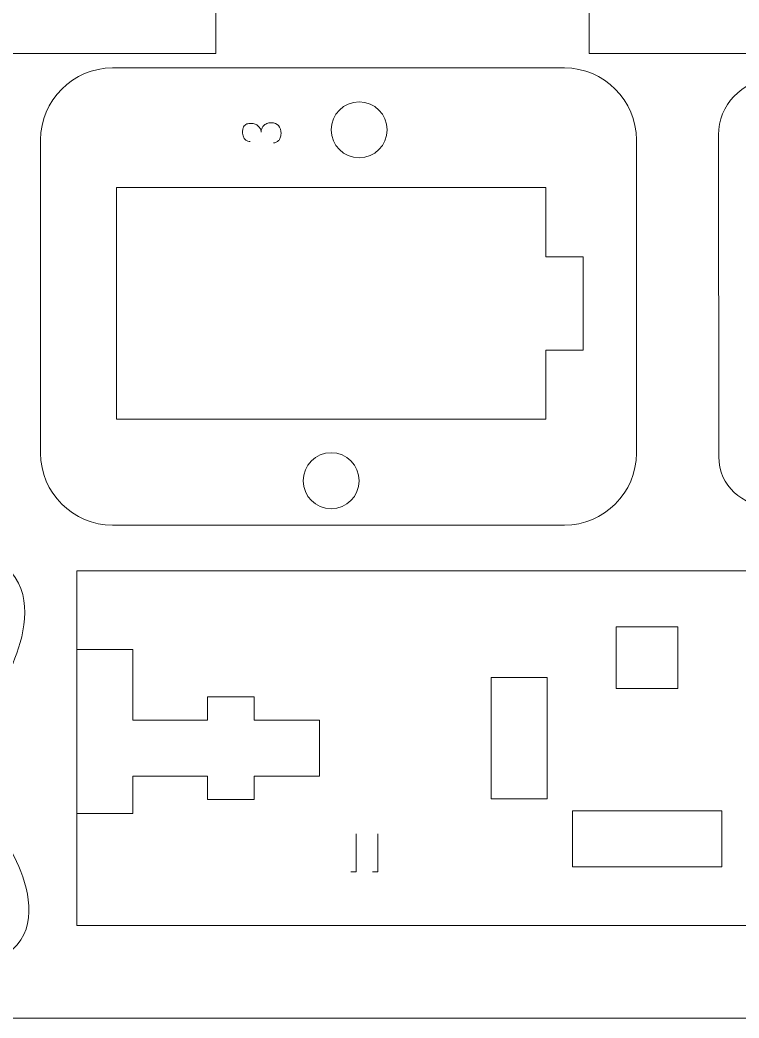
# Model space of a CAD drawing. Header units: millimetres. Extents: x 1 to 3601, y 1 to 1248.
# Drawn here: x 1238.8 to 1277.3, y 1.5 to 55 of the extents above; entities that cross this region are included whole.
import ezdxf

# ---------------------------------------------------------------- set-up
doc = ezdxf.new("R2010")
doc.units = ezdxf.units.MM
doc.layers.get('0').update_dxf_attribs({"lineweight": 5})
for name, color, linetype, lineweight in [('MARCATGE', 1, 'Continuous', 5), ('NO IMPRES', 5, 'Continuous', 5), ('TALL 1', 4, 'Continuous', 5)]:
    doc.layers.add(name, color=color, linetype=linetype, lineweight=lineweight)

msp = doc.modelspace()

# ---------------------------------------------------------------- linework, layer by layer
for points, knots in [([(1280.65, 85.376), (1280.65, 85.376), (1280.624, 85.38), (1280.624, 85.38), (1280.624, 85.38), (1280.624, 85.38), (1280.624, 101.867), (1280.624, 101.867), (1280.624, 101.867), (1280.624, 101.867), (1280.598, 101.867), (1280.598, 101.867), (1280.598, 101.867), (1280.598, 101.867), (1279.298, 101.867), (1279.298, 101.867), (1279.298, 101.867), (1279.298, 101.867), (1279.298, 104.867), (1279.298, 104.867), (1279.298, 104.867), (1279.298, 104.867), (1266.298, 104.867), (1266.298, 104.867), (1266.298, 104.867), (1266.298, 104.867), (1266.298, 101.867), (1266.298, 101.867), (1266.298, 101.867), (1266.298, 101.867), (1247.298, 101.867), (1247.298, 101.867), (1247.298, 101.867), (1247.298, 101.867), (1247.298, 104.867), (1247.298, 104.867), (1247.298, 104.867), (1247.298, 104.867), (1242.298, 104.867), (1242.298, 104.867), (1242.298, 104.867), (1242.298, 104.867), (1242.298, 101.867), (1242.298, 101.867), (1242.298, 101.867), (1242.298, 101.867), (1239.298, 101.867), (1239.298, 101.867), (1239.298, 101.867), (1239.298, 101.867), (1239.298, 104.867), (1239.298, 104.867), (1239.298, 104.867), (1239.298, 104.867), (1234.298, 104.867), (1234.298, 104.867), (1234.298, 104.867), (1234.298, 104.867), (1234.298, 101.867), (1234.298, 101.867), (1234.298, 101.867), (1234.298, 101.867), (1232.998, 101.867), (1232.998, 101.867), (1232.998, 101.867), (1232.998, 101.867), (1232.998, 78.367), (1232.998, 78.367), (1232.998, 78.367), (1232.998, 78.367), (1242.899, 78.367), (1242.899, 78.367), (1242.899, 78.367), (1242.899, 78.367), (1242.899, 75.367), (1242.899, 75.367), (1242.899, 75.367), (1242.899, 75.367), (1232.998, 75.367), (1232.998, 75.367), (1232.998, 75.367), (1232.998, 75.367), (1232.998, 56.167), (1232.998, 56.167), (1232.998, 56.167), (1232.998, 56.167), (1234.298, 56.167), (1234.298, 56.167), (1234.298, 56.167), (1234.298, 56.167), (1234.298, 53.167), (1234.298, 53.167), (1234.298, 53.167), (1234.298, 53.167), (1249.298, 53.167), (1249.298, 53.167), (1249.298, 53.167), (1249.298, 53.167), (1249.298, 56.167), (1249.298, 56.167), (1249.298, 56.167), (1249.298, 56.167), (1269.298, 56.167), (1269.298, 56.167), (1269.298, 56.167), (1269.298, 56.167), (1269.298, 53.167), (1269.298, 53.167), (1269.298, 53.167), (1269.298, 53.167), (1279.298, 53.167), (1279.298, 53.167), (1279.298, 53.167), (1279.298, 53.167), (1279.298, 56.167), (1279.298, 56.167), (1279.298, 56.167), (1279.298, 56.167), (1280.598, 56.167), (1280.598, 56.167), (1280.598, 56.167), (1280.598, 56.167), (1280.598, 75.367), (1280.598, 75.367), (1280.598, 75.367), (1280.598, 75.367), (1278.129, 75.367), (1278.129, 75.367), (1278.129, 75.367), (1278.129, 75.367), (1278.129, 78.367), (1278.129, 78.367), (1278.129, 78.367), (1278.129, 78.367), (1280.624, 78.367), (1280.624, 78.367), (1280.624, 78.367), (1280.624, 78.367), (1280.624, 82.08), (1280.624, 82.08), (1280.624, 82.08), (1280.624, 82.08), (1280.65, 82.076), (1280.65, 82.076), (1280.65, 82.076), (1280.65, 82.076), (1283.95, 82.076), (1283.95, 82.076), (1283.95, 82.076), (1283.95, 82.076), (1283.95, 85.376), (1283.95, 85.376), (1283.95, 85.376), (1283.95, 85.376), (1280.65, 85.376), (1280.65, 85.376)], [0, 0, 0, 0, 0.025, 0.025, 0.025, 0.025, 0.05, 0.05, 0.05, 0.05, 0.075, 0.075, 0.075, 0.075, 0.1, 0.1, 0.1, 0.1, 0.125, 0.125, 0.125, 0.125, 0.15, 0.15, 0.15, 0.15, 0.175, 0.175, 0.175, 0.175, 0.2, 0.2, 0.2, 0.2, 0.225, 0.225, 0.225, 0.225, 0.25, 0.25, 0.25, 0.25, 0.275, 0.275, 0.275, 0.275, 0.3, 0.3, 0.3, 0.3, 0.325, 0.325, 0.325, 0.325, 0.35, 0.35, 0.35, 0.35, 0.375, 0.375, 0.375, 0.375, 0.4, 0.4, 0.4, 0.4, 0.425, 0.425, 0.425, 0.425, 0.45, 0.45, 0.45, 0.45, 0.475, 0.475, 0.475, 0.475, 0.5, 0.5, 0.5, 0.5, 0.525, 0.525, 0.525, 0.525, 0.55, 0.55, 0.55, 0.55, 0.575, 0.575, 0.575, 0.575, 0.6, 0.6, 0.6, 0.6, 0.625, 0.625, 0.625, 0.625, 0.65, 0.65, 0.65, 0.65, 0.675, 0.675, 0.675, 0.675, 0.7, 0.7, 0.7, 0.7, 0.725, 0.725, 0.725, 0.725, 0.75, 0.75, 0.75, 0.75, 0.775, 0.775, 0.775, 0.775, 0.8, 0.8, 0.8, 0.8, 0.825, 0.825, 0.825, 0.825, 0.85, 0.85, 0.85, 0.85, 0.875, 0.875, 0.875, 0.875, 0.9, 0.9, 0.9, 0.9, 0.925, 0.925, 0.925, 0.925, 0.95, 0.95, 0.95, 0.95, 1, 1, 1, 1]), ([(1291.246, 28.327), (1291.246, 28.327), (1291.369, 27.531), (1292.73, 27.531), (1292.73, 27.531), (1293.844, 27.531), (1294.07, 28.327), (1293.901, 28.327), (1293.901, 28.327), (1293.901, 28.327), (1323.93, 28.327), (1323.93, 28.327), (1323.93, 28.327), (1324.726, 28.327), (1325.489, 28.643), (1326.051, 29.206), (1326.051, 29.206), (1326.614, 29.768), (1326.93, 30.532), (1326.93, 31.327), (1326.93, 31.327), (1326.93, 31.327), (1326.93, 49.327), (1326.93, 49.327), (1326.93, 49.327), (1326.93, 50.123), (1326.614, 50.886), (1326.051, 51.448), (1326.051, 51.448), (1325.489, 52.011), (1324.726, 52.327), (1323.93, 52.327), (1323.93, 52.327), (1323.93, 52.327), (1302.763, 52.327), (1294.65, 52.327), (1294.65, 52.327), (1294.003, 52.327), (1294.583, 52.831), (1292.73, 52.831), (1292.73, 52.831), (1291.618, 52.831), (1291.537, 52.327), (1291.537, 52.327), (1291.537, 52.327), (1291.537, 52.327), (1279.073, 51.795), (1279.073, 51.795), (1279.073, 51.795), (1277.479, 51.711), (1276.23, 50.395), (1276.23, 48.799), (1276.23, 48.799), (1276.23, 48.799), (1276.244, 31.563), (1276.244, 31.563), (1276.244, 31.563), (1276.244, 29.967), (1277.479, 28.943), (1279.073, 28.86), (1279.073, 28.86), (1279.073, 28.86), (1291.246, 28.327), (1291.246, 28.327)], [0, 0, 0, 0, 0.058824, 0.058824, 0.058824, 0.058824, 0.117647, 0.117647, 0.117647, 0.117647, 0.176471, 0.176471, 0.176471, 0.176471, 0.235294, 0.235294, 0.235294, 0.235294, 0.294118, 0.294118, 0.294118, 0.294118, 0.352941, 0.352941, 0.352941, 0.352941, 0.411765, 0.411765, 0.411765, 0.411765, 0.470588, 0.470588, 0.470588, 0.470588, 0.529412, 0.529412, 0.529412, 0.529412, 0.588235, 0.588235, 0.588235, 0.588235, 0.647059, 0.647059, 0.647059, 0.647059, 0.705882, 0.705882, 0.705882, 0.705882, 0.764706, 0.764706, 0.764706, 0.764706, 0.823529, 0.823529, 0.823529, 0.823529, 0.882353, 0.882353, 0.882353, 0.882353, 1, 1, 1, 1]), ([(1267.97, 52.389), (1267.97, 52.389), (1243.768, 52.389), (1243.768, 52.389), (1243.768, 52.389), (1241.644, 52.389), (1239.906, 50.65), (1239.906, 48.526), (1239.906, 48.526), (1239.906, 48.526), (1239.906, 31.751), (1239.906, 31.751), (1239.906, 31.751), (1239.906, 29.627), (1241.644, 27.889), (1243.768, 27.889), (1243.768, 27.889), (1243.768, 27.889), (1267.97, 27.889), (1267.97, 27.889), (1267.97, 27.889), (1270.094, 27.889), (1271.832, 29.627), (1271.832, 31.751), (1271.832, 31.751), (1271.832, 31.751), (1271.832, 48.526), (1271.832, 48.526), (1271.832, 48.526), (1271.832, 50.65), (1270.094, 52.389), (1267.97, 52.389)], [0, 0, 0, 0, 0.111111, 0.111111, 0.111111, 0.111111, 0.222222, 0.222222, 0.222222, 0.222222, 0.333333, 0.333333, 0.333333, 0.333333, 0.444444, 0.444444, 0.444444, 0.444444, 0.555556, 0.555556, 0.555556, 0.555556, 0.666667, 0.666667, 0.666667, 0.666667, 0.777778, 0.777778, 0.777778, 0.777778, 1, 1, 1, 1]), ([(1202.742, 6.396), (1202.742, 6.396), (1202.742, 24.396), (1202.742, 24.396), (1202.742, 24.396), (1202.742, 25.192), (1203.058, 25.955), (1203.621, 26.518), (1203.621, 26.518), (1204.183, 27.08), (1204.946, 27.396), (1205.742, 27.396), (1205.742, 27.396), (1205.729, 27.417), (1215.066, 27.441), (1220.79, 27.432), (1220.79, 27.432), (1221.537, 27.431), (1221.476, 27.868), (1222.821, 27.868), (1222.821, 27.868), (1224.232, 27.868), (1225.133, 27.411), (1225.142, 27.396), (1225.142, 27.396), (1225.142, 27.396), (1230.184, 27.113), (1234.907, 26.731), (1234.907, 26.731), (1241.943, 26.162), (1237.916, 19.452), (1237.916, 19.452), (1237.916, 19.452), (1237.916, 19.452), (1237.916, 11.133), (1237.916, 11.133), (1237.916, 11.133), (1237.916, 11.133), (1242.391, 4.631), (1235.168, 4.062), (1235.168, 4.062), (1230.318, 3.679), (1225.142, 3.396), (1225.142, 3.396), (1225.142, 3.396), (1225.142, 3.396), (1224.214, 2.568), (1222.821, 2.568), (1222.821, 2.568), (1221.31, 2.568), (1221.502, 3.396), (1220.701, 3.396), (1220.701, 3.396), (1214.975, 3.396), (1205.742, 3.396), (1205.742, 3.396), (1205.742, 3.396), (1204.946, 3.396), (1204.183, 3.712), (1203.621, 4.275), (1203.621, 4.275), (1203.058, 4.838), (1202.742, 5.601), (1202.742, 6.396)], [0, 0, 0, 0, 0.058824, 0.058824, 0.058824, 0.058824, 0.117647, 0.117647, 0.117647, 0.117647, 0.176471, 0.176471, 0.176471, 0.176471, 0.235294, 0.235294, 0.235294, 0.235294, 0.294118, 0.294118, 0.294118, 0.294118, 0.352941, 0.352941, 0.352941, 0.352941, 0.411765, 0.411765, 0.411765, 0.411765, 0.470588, 0.470588, 0.470588, 0.470588, 0.529412, 0.529412, 0.529412, 0.529412, 0.588235, 0.588235, 0.588235, 0.588235, 0.647059, 0.647059, 0.647059, 0.647059, 0.705882, 0.705882, 0.705882, 0.705882, 0.764706, 0.764706, 0.764706, 0.764706, 0.823529, 0.823529, 0.823529, 0.823529, 0.882353, 0.882353, 0.882353, 0.882353, 1, 1, 1, 1]), ([(1293.556, 25.435), (1293.556, 25.435), (1293.556, 6.435), (1293.556, 6.435), (1293.556, 6.435), (1293.556, 6.435), (1241.856, 6.435), (1241.856, 6.435), (1241.856, 6.435), (1241.856, 6.435), (1241.856, 25.435), (1241.856, 25.435), (1241.856, 25.435), (1241.856, 25.435), (1293.556, 25.435), (1293.556, 25.435)], [0, 0, 0, 0, 0.2, 0.2, 0.2, 0.2, 0.4, 0.4, 0.4, 0.4, 0.6, 0.6, 0.6, 0.6, 1, 1, 1, 1])]:
    msp.add_open_spline(points, degree=3, knots=knots)
at = {"layer": 'MARCATGE'}
for points, knots in [([(1252.391, 48.368), (1252.434, 48.374), (1252.479, 48.387), (1252.525, 48.407), (1252.525, 48.407), (1252.571, 48.426), (1252.614, 48.455), (1252.653, 48.493), (1252.653, 48.493), (1252.693, 48.53), (1252.725, 48.58), (1252.751, 48.641), (1252.751, 48.641), (1252.776, 48.702), (1252.789, 48.778), (1252.789, 48.868), (1252.789, 48.868), (1252.787, 49.049), (1252.743, 49.191), (1252.658, 49.294), (1252.658, 49.294), (1252.572, 49.398), (1252.439, 49.449), (1252.258, 49.449), (1252.258, 49.449), (1252.168, 49.449), (1252.089, 49.435), (1252.021, 49.406), (1252.021, 49.406), (1251.953, 49.376), (1251.898, 49.338), (1251.853, 49.29), (1251.853, 49.29), (1251.809, 49.242), (1251.776, 49.188), (1251.753, 49.129), (1251.753, 49.129), (1251.731, 49.07), (1251.719, 49.01), (1251.719, 48.95), (1251.719, 48.95), (1251.721, 49.01), (1251.709, 49.068), (1251.683, 49.123), (1251.683, 49.123), (1251.656, 49.179), (1251.619, 49.228), (1251.571, 49.272), (1251.571, 49.272), (1251.523, 49.315), (1251.467, 49.35), (1251.402, 49.376), (1251.402, 49.376), (1251.337, 49.402), (1251.267, 49.415), (1251.191, 49.415), (1251.191, 49.415), (1251.171, 49.415), (1251.144, 49.415), (1251.112, 49.414), (1251.112, 49.414), (1251.08, 49.413), (1251.048, 49.408), (1251.014, 49.4), (1251.014, 49.4), (1250.98, 49.391), (1250.946, 49.378), (1250.912, 49.36), (1250.912, 49.36), (1250.878, 49.343), (1250.848, 49.317), (1250.82, 49.284), (1250.82, 49.284), (1250.793, 49.251), (1250.771, 49.209), (1250.755, 49.157), (1250.755, 49.157), (1250.739, 49.106), (1250.731, 49.043), (1250.731, 48.97), (1250.731, 48.97), (1250.731, 48.857), (1250.745, 48.767), (1250.772, 48.7), (1250.772, 48.7), (1250.8, 48.633), (1250.834, 48.582), (1250.874, 48.545), (1250.874, 48.545), (1250.914, 48.508), (1250.959, 48.483), (1251.007, 48.469), (1251.007, 48.469), (1251.055, 48.455), (1251.1, 48.445), (1251.144, 48.439), (1251.144, 48.439), (1251.1, 48.445), (1251.055, 48.455), (1251.007, 48.469), (1251.007, 48.469), (1250.959, 48.483), (1250.914, 48.508), (1250.874, 48.545), (1250.874, 48.545), (1250.834, 48.582), (1250.8, 48.633), (1250.772, 48.7), (1250.772, 48.7), (1250.745, 48.767), (1250.731, 48.857), (1250.731, 48.97), (1250.731, 48.97), (1250.731, 49.043), (1250.739, 49.106), (1250.755, 49.157), (1250.755, 49.157), (1250.771, 49.209), (1250.793, 49.251), (1250.82, 49.284), (1250.82, 49.284), (1250.848, 49.317), (1250.878, 49.343), (1250.912, 49.36), (1250.912, 49.36), (1250.946, 49.378), (1250.98, 49.391), (1251.014, 49.4), (1251.014, 49.4), (1251.048, 49.408), (1251.08, 49.413), (1251.111, 49.414), (1251.111, 49.414), (1251.142, 49.415), (1251.169, 49.415), (1251.191, 49.415), (1251.191, 49.415), (1251.267, 49.415), (1251.337, 49.402), (1251.402, 49.376), (1251.402, 49.376), (1251.467, 49.35), (1251.523, 49.315), (1251.571, 49.272), (1251.571, 49.272), (1251.619, 49.228), (1251.656, 49.179), (1251.683, 49.123), (1251.683, 49.123), (1251.709, 49.068), (1251.721, 49.01), (1251.719, 48.95), (1251.719, 48.95), (1251.719, 49.01), (1251.731, 49.07), (1251.753, 49.129), (1251.753, 49.129), (1251.776, 49.188), (1251.809, 49.242), (1251.853, 49.29), (1251.853, 49.29), (1251.898, 49.338), (1251.953, 49.376), (1252.021, 49.406), (1252.021, 49.406), (1252.089, 49.435), (1252.168, 49.449), (1252.258, 49.449), (1252.258, 49.449), (1252.439, 49.449), (1252.572, 49.398), (1252.658, 49.294), (1252.658, 49.294), (1252.743, 49.191), (1252.787, 49.049), (1252.789, 48.868), (1252.789, 48.868), (1252.789, 48.778), (1252.776, 48.702), (1252.751, 48.641), (1252.751, 48.641), (1252.725, 48.58), (1252.693, 48.53), (1252.653, 48.493), (1252.653, 48.493), (1252.614, 48.455), (1252.571, 48.426), (1252.525, 48.407), (1252.525, 48.407), (1252.479, 48.387), (1252.434, 48.374), (1252.391, 48.368)], [0, 0, 0, 0, 0.020408, 0.020408, 0.020408, 0.020408, 0.040816, 0.040816, 0.040816, 0.040816, 0.061224, 0.061224, 0.061224, 0.061224, 0.081633, 0.081633, 0.081633, 0.081633, 0.102041, 0.102041, 0.102041, 0.102041, 0.122449, 0.122449, 0.122449, 0.122449, 0.142857, 0.142857, 0.142857, 0.142857, 0.163265, 0.163265, 0.163265, 0.163265, 0.183673, 0.183673, 0.183673, 0.183673, 0.204082, 0.204082, 0.204082, 0.204082, 0.22449, 0.22449, 0.22449, 0.22449, 0.244898, 0.244898, 0.244898, 0.244898, 0.265306, 0.265306, 0.265306, 0.265306, 0.285714, 0.285714, 0.285714, 0.285714, 0.306122, 0.306122, 0.306122, 0.306122, 0.326531, 0.326531, 0.326531, 0.326531, 0.346939, 0.346939, 0.346939, 0.346939, 0.367347, 0.367347, 0.367347, 0.367347, 0.387755, 0.387755, 0.387755, 0.387755, 0.408163, 0.408163, 0.408163, 0.408163, 0.428571, 0.428571, 0.428571, 0.428571, 0.44898, 0.44898, 0.44898, 0.44898, 0.469388, 0.469388, 0.469388, 0.469388, 0.489796, 0.489796, 0.489796, 0.489796, 0.510204, 0.510204, 0.510204, 0.510204, 0.530612, 0.530612, 0.530612, 0.530612, 0.55102, 0.55102, 0.55102, 0.55102, 0.571429, 0.571429, 0.571429, 0.571429, 0.591837, 0.591837, 0.591837, 0.591837, 0.612245, 0.612245, 0.612245, 0.612245, 0.632653, 0.632653, 0.632653, 0.632653, 0.653061, 0.653061, 0.653061, 0.653061, 0.673469, 0.673469, 0.673469, 0.673469, 0.693878, 0.693878, 0.693878, 0.693878, 0.714286, 0.714286, 0.714286, 0.714286, 0.734694, 0.734694, 0.734694, 0.734694, 0.755102, 0.755102, 0.755102, 0.755102, 0.77551, 0.77551, 0.77551, 0.77551, 0.795918, 0.795918, 0.795918, 0.795918, 0.816327, 0.816327, 0.816327, 0.816327, 0.836735, 0.836735, 0.836735, 0.836735, 0.857143, 0.857143, 0.857143, 0.857143, 0.877551, 0.877551, 0.877551, 0.877551, 0.897959, 0.897959, 0.897959, 0.897959, 0.918367, 0.918367, 0.918367, 0.918367, 0.938776, 0.938776, 0.938776, 0.938776, 0.959184, 0.959184, 0.959184, 0.959184, 1, 1, 1, 1]), ([(1256.813, 9.318), (1256.813, 9.318), (1256.522, 9.318), (1256.522, 9.318), (1256.522, 9.318), (1256.522, 9.318), (1256.813, 9.318), (1256.813, 9.318), (1256.813, 9.318), (1256.813, 9.318), (1256.813, 11.35), (1256.813, 11.35), (1256.813, 11.35), (1256.813, 11.35), (1256.813, 9.318), (1256.813, 9.318)], [0, 0, 0, 0, 0.2, 0.2, 0.2, 0.2, 0.4, 0.4, 0.4, 0.4, 0.6, 0.6, 0.6, 0.6, 1, 1, 1, 1]), ([(1257.973, 9.318), (1257.973, 9.318), (1257.682, 9.318), (1257.682, 9.318), (1257.682, 9.318), (1257.682, 9.318), (1257.973, 9.318), (1257.973, 9.318), (1257.973, 9.318), (1257.973, 9.318), (1257.973, 11.35), (1257.973, 11.35), (1257.973, 11.35), (1257.973, 11.35), (1257.973, 9.318), (1257.973, 9.318)], [0, 0, 0, 0, 0.2, 0.2, 0.2, 0.2, 0.4, 0.4, 0.4, 0.4, 0.6, 0.6, 0.6, 0.6, 1, 1, 1, 1])]:
    msp.add_open_spline(points, degree=3, knots=knots, dxfattribs=at)
at = {"layer": 'NO IMPRES', "lineweight": 5}
msp.add_lwpolyline([(1200.741, 1.483), (1200.741, 301.483), (1800.741, 301.483), (1800.741, 1.483)], close=True, dxfattribs=at)
at = {"layer": 'TALL 1'}
for points, knots in [([(1258.477, 49.071), (1258.477, 48.243), (1257.805, 47.571), (1256.977, 47.571), (1256.977, 47.571), (1256.148, 47.571), (1255.477, 48.243), (1255.477, 49.071), (1255.477, 49.071), (1255.477, 49.9), (1256.148, 50.571), (1256.977, 50.571), (1256.977, 50.571), (1257.805, 50.571), (1258.477, 49.9), (1258.477, 49.071)], [0, 0, 0, 0, 0.2, 0.2, 0.2, 0.2, 0.4, 0.4, 0.4, 0.4, 0.6, 0.6, 0.6, 0.6, 1, 1, 1, 1]), ([(1266.976, 45.972), (1266.976, 45.972), (1243.976, 45.972), (1243.976, 45.972), (1243.976, 45.972), (1243.976, 45.972), (1243.976, 33.572), (1243.976, 33.572), (1243.976, 33.572), (1243.976, 33.572), (1266.976, 33.572), (1266.976, 33.572), (1266.976, 33.572), (1266.976, 33.572), (1266.976, 37.271), (1266.976, 37.271), (1266.976, 37.271), (1266.976, 37.271), (1268.977, 37.271), (1268.977, 37.271), (1268.977, 37.271), (1268.977, 37.271), (1268.977, 42.271), (1268.977, 42.271), (1268.977, 42.271), (1268.977, 42.271), (1266.976, 42.271), (1266.976, 42.271), (1266.976, 42.271), (1266.976, 42.271), (1266.976, 45.972), (1266.976, 45.972)], [0, 0, 0, 0, 0.111111, 0.111111, 0.111111, 0.111111, 0.222222, 0.222222, 0.222222, 0.222222, 0.333333, 0.333333, 0.333333, 0.333333, 0.444444, 0.444444, 0.444444, 0.444444, 0.555556, 0.555556, 0.555556, 0.555556, 0.666667, 0.666667, 0.666667, 0.666667, 0.777778, 0.777778, 0.777778, 0.777778, 1, 1, 1, 1]), ([(1256.976, 30.272), (1256.976, 29.443), (1256.305, 28.771), (1255.477, 28.771), (1255.477, 28.771), (1254.648, 28.771), (1253.977, 29.443), (1253.977, 30.271), (1253.977, 30.271), (1253.976, 31.1), (1254.648, 31.771), (1255.476, 31.771), (1255.476, 31.771), (1256.305, 31.771), (1256.976, 31.1), (1256.976, 30.272)], [0, 0, 0, 0, 0.2, 0.2, 0.2, 0.2, 0.4, 0.4, 0.4, 0.4, 0.6, 0.6, 0.6, 0.6, 1, 1, 1, 1]), ([(1274.052, 19.135), (1274.052, 19.135), (1274.052, 22.435), (1274.052, 22.435), (1274.052, 22.435), (1274.052, 22.435), (1270.752, 22.435), (1270.752, 22.435), (1270.752, 22.435), (1270.752, 22.435), (1270.752, 19.135), (1270.752, 19.135), (1270.752, 19.135), (1270.752, 19.135), (1274.052, 19.135), (1274.052, 19.135)], [0, 0, 0, 0, 0.2, 0.2, 0.2, 0.2, 0.4, 0.4, 0.4, 0.4, 0.6, 0.6, 0.6, 0.6, 1, 1, 1, 1]), ([(1241.856, 12.435), (1241.856, 12.435), (1244.856, 12.435), (1244.856, 12.435), (1244.856, 12.435), (1244.856, 12.435), (1244.856, 14.435), (1244.856, 14.435), (1244.856, 14.435), (1244.856, 14.435), (1248.856, 14.435), (1248.856, 14.435), (1248.856, 14.435), (1248.856, 14.435), (1248.856, 13.185), (1248.856, 13.185), (1248.856, 13.185), (1248.856, 13.185), (1251.356, 13.185), (1251.356, 13.185), (1251.356, 13.185), (1251.356, 13.185), (1251.356, 14.435), (1251.356, 14.435), (1251.356, 14.435), (1251.356, 14.435), (1254.856, 14.435), (1254.856, 14.435), (1254.856, 14.435), (1254.856, 14.435), (1254.856, 17.435), (1254.856, 17.435), (1254.856, 17.435), (1254.856, 17.435), (1251.356, 17.435), (1251.356, 17.435), (1251.356, 17.435), (1251.356, 17.435), (1251.356, 18.685), (1251.356, 18.685), (1251.356, 18.685), (1251.356, 18.685), (1248.856, 18.685), (1248.856, 18.685), (1248.856, 18.685), (1248.856, 18.685), (1248.856, 17.435), (1248.856, 17.435), (1248.856, 17.435), (1248.856, 17.435), (1244.856, 17.435), (1244.856, 17.435), (1244.856, 17.435), (1244.856, 17.435), (1244.856, 21.235), (1244.856, 21.235), (1244.856, 21.235), (1244.856, 21.235), (1241.856, 21.235), (1241.856, 21.235)], [0, 0, 0, 0, 0.0625, 0.0625, 0.0625, 0.0625, 0.125, 0.125, 0.125, 0.125, 0.1875, 0.1875, 0.1875, 0.1875, 0.25, 0.25, 0.25, 0.25, 0.3125, 0.3125, 0.3125, 0.3125, 0.375, 0.375, 0.375, 0.375, 0.4375, 0.4375, 0.4375, 0.4375, 0.5, 0.5, 0.5, 0.5, 0.5625, 0.5625, 0.5625, 0.5625, 0.625, 0.625, 0.625, 0.625, 0.6875, 0.6875, 0.6875, 0.6875, 0.75, 0.75, 0.75, 0.75, 0.8125, 0.8125, 0.8125, 0.8125, 0.875, 0.875, 0.875, 0.875, 1, 1, 1, 1]), ([(1267.056, 19.735), (1267.056, 19.735), (1264.056, 19.735), (1264.056, 19.735), (1264.056, 19.735), (1264.056, 19.735), (1264.056, 13.235), (1264.056, 13.235), (1264.056, 13.235), (1264.056, 13.235), (1267.056, 13.235), (1267.056, 13.235), (1267.056, 13.235), (1267.056, 13.235), (1267.056, 19.735), (1267.056, 19.735)], [0, 0, 0, 0, 0.2, 0.2, 0.2, 0.2, 0.4, 0.4, 0.4, 0.4, 0.6, 0.6, 0.6, 0.6, 1, 1, 1, 1]), ([(1276.402, 9.576), (1276.402, 9.576), (1276.402, 12.576), (1276.402, 12.576), (1276.402, 12.576), (1276.402, 12.576), (1268.402, 12.576), (1268.402, 12.576), (1268.402, 12.576), (1268.402, 12.576), (1268.402, 9.576), (1268.402, 9.576), (1268.402, 9.576), (1268.402, 9.576), (1276.402, 9.576), (1276.402, 9.576)], [0, 0, 0, 0, 0.2, 0.2, 0.2, 0.2, 0.4, 0.4, 0.4, 0.4, 0.6, 0.6, 0.6, 0.6, 1, 1, 1, 1])]:
    msp.add_open_spline(points, degree=3, knots=knots, dxfattribs=at)

doc.saveas('drawing.dxf')
